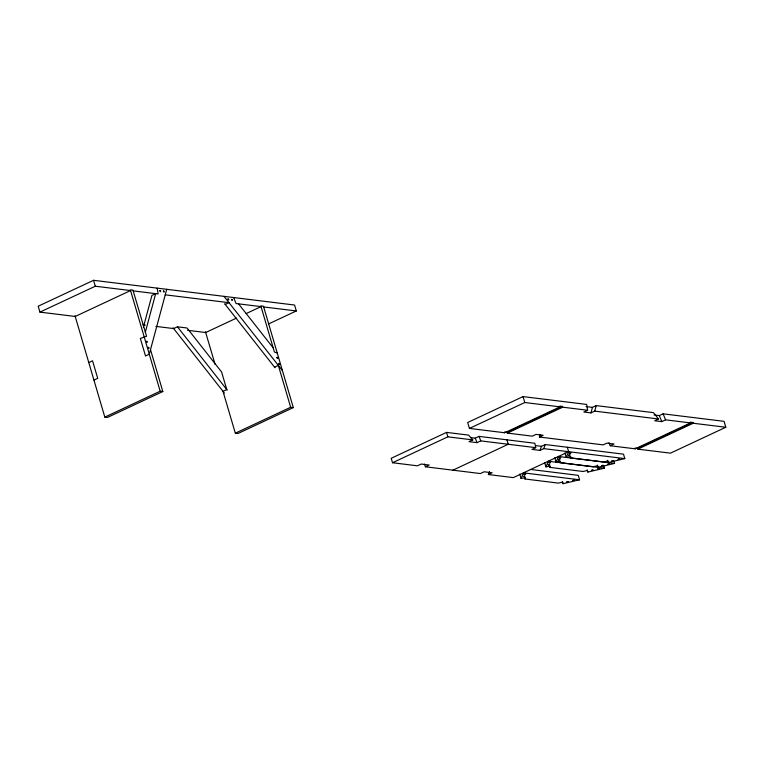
<?xml version="1.0" encoding="UTF-8"?>
<svg xmlns="http://www.w3.org/2000/svg" width="764" height="764" viewBox="0 0 764 764"><rect width="100%" height="100%" fill="white"/><g stroke="black" fill="none" stroke-linecap="round" stroke-linejoin="round"><path stroke-width="1.15" d="M143.393 327.116L151.912 295.42L155.684 293.653L145.341 332.139M166.724 289.308L149.286 354.209L145.513 355.976L140.347 338.433L146.564 336.284L132.984 290.148L130.338 289.823L160.182 391.216L162.827 391.54L150.508 349.683M608.984 442.738L610.235 445.746L614.008 443.979L606.922 443.11L603.149 444.877L539.384 437.027L539.976 434.821M587.64 410.258L562.696 407.183L562.476 406.448L559.831 406.123L560.05 406.859L504.698 432.758L469.43 428.423L467.692 422.502L523.034 396.602L586.656 404.423L587.64 410.258L583.868 412.025L590.954 412.894L592.444 407.374L596.216 405.608L653.526 412.656L658.492 418.978L654.719 420.744L661.805 421.613L665.587 419.847L690.532 422.912L690.312 422.177L692.958 422.502L693.177 423.246L725.8 427.257L724.062 421.336L663.085 413.83L659.313 415.597L654.003 414.947M590.954 412.894L594.736 411.127L596.216 405.608M567.337 447.255L568.645 451.696L513.303 477.605L488.368 474.539L489.552 471.474M470.624 437.591L475.265 438.164L479.038 436.397L534.848 443.263L535.736 447.647L531.964 449.413L539.938 450.397L541.523 446.31L545.295 444.543L623.5 454.169L624.809 458.61L608.297 462.526L607.781 460.931L603.512 461.943L570.211 457.837L570.765 456.5L566.296 457.359L564.988 452.918M539.938 450.397L543.71 448.63L545.295 444.543M566.296 457.359L568.645 451.696M579.561 479.792L563.049 483.698L562.543 482.103L558.274 483.106L525.011 478.99L525.565 477.653L521.096 478.512L523.464 472.849L579.561 479.792L578.252 475.351L530.34 469.421M604.391 468.17L587.879 472.076L587.363 470.481L583.104 471.493L549.832 467.377L550.395 466.04L545.926 466.89L548.294 461.227L604.391 468.17L603.741 465.944M614.552 463.414L598.04 467.32L597.534 465.725L593.265 466.737L560.002 462.621L560.556 461.284L556.087 462.134L558.455 456.471L614.552 463.414L613.903 461.189M268.632 323.907L296.308 310.958L294.57 305.037L93.542 280.302L38.2 306.202L39.938 312.123L75.206 316.468L130.558 290.559L95.29 286.223L39.938 312.123M88.777 362.566L92.549 360.799L97.716 378.342L93.943 380.109M225.227 304.444L228.999 302.678L165.244 294.828M236.563 318.072L205.697 332.521L187.552 330.287M246.142 313.593L261.04 306.622L236.095 303.547L233.593 297.53M74.996 315.723L104.83 417.115L160.182 391.216M162.827 391.54L107.476 417.44L104.83 417.115M274.572 367.178L278.344 365.412L290.664 407.269L293.309 407.594L263.465 306.202L260.82 305.877L274.4 352.013L277.256 353.054M155.942 326.4L173.657 328.577L177.429 326.811L186.989 327.985L221.608 372.011L226.774 389.554L223.002 391.321L235.322 433.178L290.664 407.269M293.309 407.594L237.967 433.503L235.322 433.178M535.736 447.647L480.766 440.885L476.994 442.652L469.02 441.668L472.792 439.902L468.59 435.108L446.548 432.395L391.206 458.295L392.515 462.736L417.44 465.811L421.222 464.044L429.196 465.028L425.424 466.785L424.383 464.092M392.515 462.736L447.857 436.836L472.792 439.902M469.43 428.423L524.782 402.523L560.05 406.859M504.698 432.758L504.479 432.023L507.124 432.348L562.476 406.448M507.124 432.348L507.344 433.083L562.696 407.183M452.909 470.175L508.251 444.266L506.943 439.825M539.384 437.027L543.156 435.26L536.07 434.391L532.298 436.158L507.344 433.083M488.368 474.539L492.14 472.773L484.166 471.789L480.384 473.556L425.424 466.785M610.235 445.746L635.19 448.821L690.532 422.912M635.19 448.821L634.97 448.076L637.615 448.401L692.958 422.502M637.615 448.401L637.835 449.146L693.177 423.246M725.8 427.257L670.458 453.157L637.835 449.146M133.203 290.883L158.148 293.959L157.164 288.133M263.685 306.947L296.308 310.958M142.954 324.805L145.322 325.092M586.064 406.582L592.444 407.374M594.736 411.127L658.492 418.978M535.717 445.603L541.523 446.31M543.71 448.63L624.809 458.61M238.559 303.852L273.187 347.868M224.033 296.356L282.422 370.588M224.635 303.69L275.002 367.723M177.573 326.992L227.195 390.089M173.065 327.832L224.358 393.04M663.085 413.83L665.587 419.847M659.313 415.597L661.805 421.613M479.038 436.397L480.766 440.885M475.265 438.164L476.994 442.652M607.638 460.31L608.297 462.526M597.391 465.104L598.04 467.32M587.22 469.86L587.879 472.076M562.399 481.482L563.049 483.698M554.779 457.693L556.087 462.134M549.182 465.152L549.832 467.377M544.617 462.449L545.926 466.89M523.034 396.602L524.782 402.523M524.352 476.774L525.011 478.99M519.787 474.072L521.096 478.512M446.548 432.395L447.857 436.836M205.478 331.777L215.085 364.418M93.542 280.302L95.29 286.223M146.468 341.317C146.669 344.001 148.283 341.164 146.468 341.317M148.254 347.391C148.455 350.074 150.078 347.238 148.254 347.391M159.81 290.54C160.01 293.223 161.634 290.377 159.81 290.54M163.41 290.979C163.611 293.662 165.234 290.817 163.41 290.979M227.997 298.925C228.197 301.608 229.811 298.762 227.997 298.925M231.587 299.373C231.788 302.057 233.412 299.211 231.587 299.373M276.96 357.38C277.16 360.064 278.774 357.218 276.96 357.38M278.745 363.454C278.946 366.137 280.56 363.292 278.745 363.454M524.171 474.492L525.642 474.138L524.171 474.492M523.35 476.449L524.82 476.106L523.35 476.449M549.001 462.869L550.472 462.573L549.001 462.869M548.18 464.827L549.65 464.483L548.18 464.827M559.162 458.113L560.633 457.817L559.162 458.113M558.341 460.071L559.811 459.727L558.341 460.071M569.361 453.338L570.832 453.052L569.361 453.338M568.55 455.296L570.02 454.952L568.55 455.296M566.716 481.998L568.187 481.702L566.716 481.998M572.933 480.527L574.404 480.174L572.933 480.527M591.546 470.376L593.017 470.022L591.546 470.376M597.763 468.905L599.234 468.552L597.763 468.905M601.707 465.62L603.178 465.324L601.707 465.62M607.924 464.149L609.395 463.796L608.029 464.073M611.964 460.826L613.435 460.472L611.964 460.826M618.181 459.345L619.652 459.059L618.181 459.345"/></g></svg>
